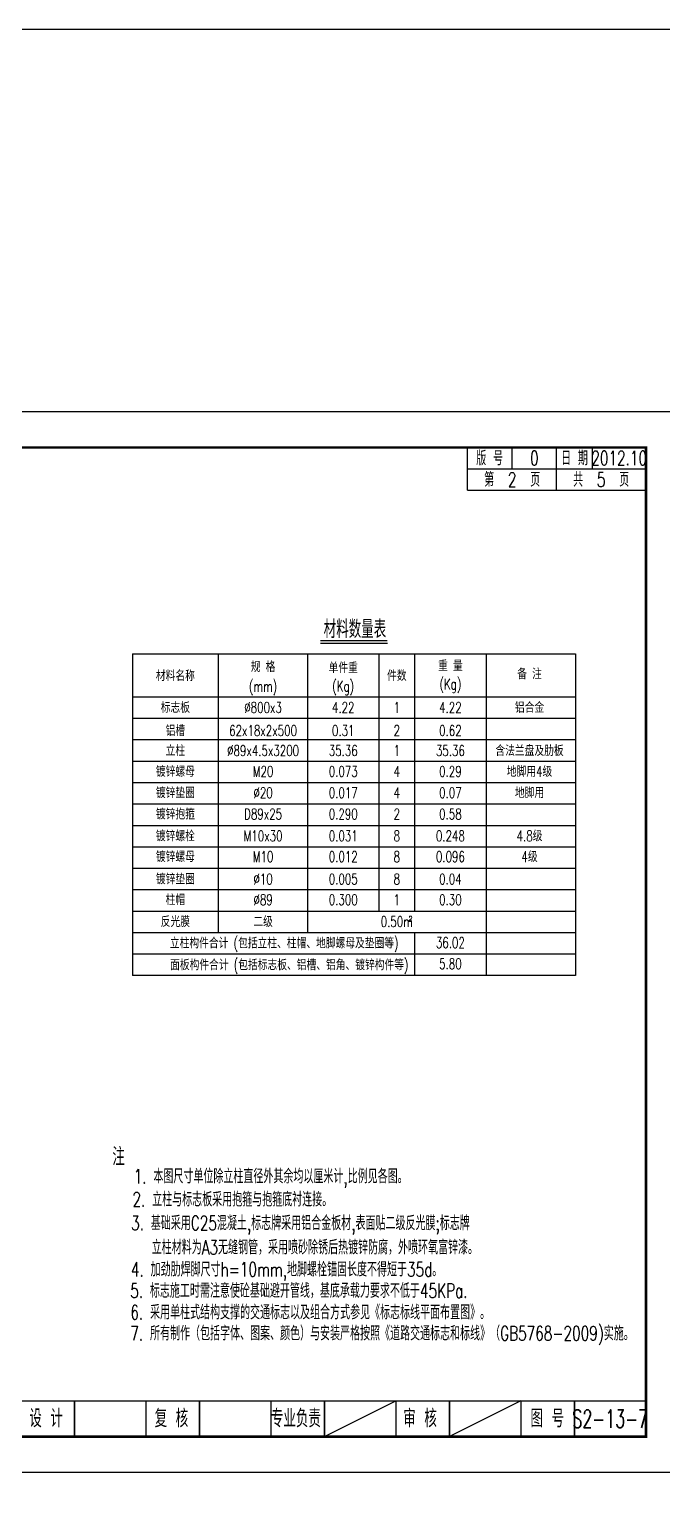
# Model space of a CAD drawing. Extents: x 3598 to 6562, y -9591 to -7828.
# Drawn here: x 4484 to 4661.3, y -9347.4 to -8936.8 of the extents above; entities that cross this region are included whole.
import ezdxf
from ezdxf.enums import TextEntityAlignment as Align

# ---------------------------------------------------------------- set-up
doc = ezdxf.new("R2010")
doc.units = 0
doc.header["$LTSCALE"] = 2
doc.header["$PDMODE"] = 32
doc.header["$PDSIZE"] = 0.3
doc.layers.get('0').update_dxf_attribs({"linetype": 'CONTINUOUS'})
doc.layers.get('DEFPOINTS').update_dxf_attribs({"linetype": 'CONTINUOUS'})
for name, color, linetype in [('图框', 7, 'CONTINUOUS'), ('尺寸标注', 4, 'CONTINUOUS'), ('文字字符', 7, 'CONTINUOUS'), ('文字符号', 2, 'CONTINUOUS')]:
    doc.layers.add(name, color=color, linetype=linetype)
doc.styles.get("Standard").update_dxf_attribs({"font": 'simplex1.shx', "width": 0.7, "bigfont": 'hztxt.shx'})
doc.dimstyles.new('比例1：200', dxfattribs={"dimtxt": 3, "dimasz": 2, "dimexe": 1, "dimexo": 1, "dimgap": 0.5, "dimtad": 1, "dimlfac": 2, "dimzin": 13, "dimdsep": 46, "dimtxsty": 'Standard', "dimcen": -0.09, "dimclrd": 256, "dimclre": 256, "dimclrt": 256, "dimaunit": 1, "dimadec": 0, "dimazin": 0, "dimtfac": 0.0005, "dimtix": 1, "dimtmove": 2, "dimatfit": 3, "dimfxl": 0, "dimtolj": 1, "dimtzin": 13, "dimarcsym": 0})

# ---------------------------------------------------------------- blocks, each defined once
blk = doc.blocks.new('series')
at = {"width": 0.75}
for tag, height, p in [('页码', 4, (-35, -19)), ('图名', 5, (-220, -282)), ('图号', 5, (-20, -282))]:
    blk.add_attdef(tag, text='', height=height, dxfattribs=at).set_placement(p, align=Align.MIDDLE_CENTER)
blk = doc.blocks.new('*D410')
at = {"layer": 'DEFPOINTS', "color": 0, "linetype": 'Continuous'}
for p in [(4347.75, -9194.63), (4310.25, -9207.12), (4347.75, -9207.12), (5311.23, -9226.1), (5343.1, -9226.1), (5311.23, -9246.1)]:
    blk.add_point(p, dxfattribs=at)
at = {"layer": '尺寸标注', "linetype": 'Continuous', "lineweight": -2}
for p, q in [((4310.25, -9200.63), (4310.25, -9193.63)), ((4347.75, -9200.63), (4347.75, -9193.63)), ((4312.25, -9194.63), (4345.75, -9194.63)), ((5337.1, -9226.1), (5344.1, -9226.1)), ((5343.1, -9244.1), (5343.1, -9228.1)), ((5337.1, -9246.1), (5344.1, -9246.1))]:
    blk.add_line(p, q, dxfattribs=at)
at = {"layer": '尺寸标注', "linetype": 'Continuous'}
for points in [[(4312.25, -9194.29), (4312.25, -9194.96), (4310.25, -9194.63)], [(4345.75, -9194.29), (4345.75, -9194.96), (4347.75, -9194.63)], [(5342.76, -9228.1), (5343.43, -9228.1), (5343.1, -9226.1)], [(5342.76, -9244.1), (5343.43, -9244.1), (5343.1, -9246.1)]]:
    blk.add_solid(points, dxfattribs=at)
at = {"layer": '尺寸标注', "linetype": 'Continuous', "insert": (4329, -9192.63), "char_height": 3, "attachment_point": 5}
blk.add_mtext('\\A1;75', dxfattribs=at)
at = {"layer": '尺寸标注', "linetype": 'Continuous', "insert": (5341.1, -9236.1), "char_height": 3, "attachment_point": 5, "rotation": 90}
blk.add_mtext('\\A1;40', dxfattribs=at)
blk = doc.blocks.new('*D411')
at = {"layer": 'DEFPOINTS', "color": 0, "linetype": 'Continuous'}
for p in [(3927.75, -9194.63), (3890.25, -9207.12), (3927.75, -9207.12), (5311.23, -9206.1), (5343.1, -9206.1), (5311.23, -9226.1)]:
    blk.add_point(p, dxfattribs=at)
at = {"layer": '尺寸标注', "linetype": 'Continuous', "lineweight": -2}
for p, q in [((3890.25, -9200.63), (3890.25, -9193.63)), ((3927.75, -9200.63), (3927.75, -9193.63)), ((3892.25, -9194.63), (3925.75, -9194.63)), ((5337.1, -9206.1), (5344.1, -9206.1)), ((5343.1, -9224.1), (5343.1, -9208.1)), ((5337.1, -9226.1), (5344.1, -9226.1))]:
    blk.add_line(p, q, dxfattribs=at)
at = {"layer": '尺寸标注', "linetype": 'Continuous'}
for points in [[(3892.25, -9194.29), (3892.25, -9194.96), (3890.25, -9194.63)], [(3925.75, -9194.29), (3925.75, -9194.96), (3927.75, -9194.63)], [(5342.76, -9208.1), (5343.43, -9208.1), (5343.1, -9206.1)], [(5342.76, -9224.1), (5343.43, -9224.1), (5343.1, -9226.1)]]:
    blk.add_solid(points, dxfattribs=at)
at = {"layer": '尺寸标注', "linetype": 'Continuous', "insert": (3909, -9192.63), "char_height": 3, "attachment_point": 5}
blk.add_mtext('\\A1;75', dxfattribs=at)
at = {"layer": '尺寸标注', "linetype": 'Continuous', "insert": (5341.1, -9216.1), "char_height": 3, "attachment_point": 5, "rotation": 90}
blk.add_mtext('\\A1;40', dxfattribs=at)
blk = doc.blocks.new('123')
at = {"layer": '图框'}
blk.add_lwpolyline([(4246.63, -9340.83), (4246.63, -9043.83), (3826.63, -9043.83), (3826.63, -9340.83)], close=True, dxfattribs=at)

msp = doc.modelspace()

# ---------------------------------------------------------------- linework, layer by layer
at = {"layer": '图框'}
for p, q in [((4606.6307, -9065.8303), (4606.6307, -9053.8303)), ((4619.1307, -9059.8303), (4619.1307, -9053.8303)), ((4631.6307, -9059.8303), (4631.6307, -9053.8303)), ((4641.6307, -9059.8303), (4641.6307, -9053.8303)), ((4606.6307, -9059.8303), (4656.6307, -9059.8303)), ((4631.6307, -9065.8303), (4631.6307, -9059.8303)), ((4606.6307, -9065.8303), (4656.6307, -9065.8303)), ((4566.6307, -9330.8303), (4586.6307, -9320.8303)), ((4621.6307, -9320.8303), (4601.6307, -9330.8303))]:
    msp.add_line(p, q, dxfattribs=at)
for points, const_width in [([(4656.6307, -9053.8303), (4276.6307, -9053.8303), (4276.6307, -9330.8303), (4656.6307, -9330.8303), (4656.6307, -9053.8303)], 0.7), ([(4276.6307, -9320.8303), (4656.6307, -9320.8303)], 0.4), ([(4496.6307, -9330.8303), (4496.6307, -9320.8303)], 0.4), ([(4516.6307, -9330.8303), (4516.6307, -9320.8303)], 0.4), ([(4531.6307, -9330.8303), (4531.6307, -9320.8303)], 0.4), ([(4551.6307, -9330.8303), (4551.6307, -9320.8303)], 0.4), ([(4551.6307, -9330.8303), (4551.6307, -9320.8303)], 0.4), ([(4566.6307, -9330.8303), (4566.6307, -9320.8303)], 0.4), ([(4586.6307, -9330.8303), (4586.6307, -9320.8303)], 0.4), ([(4601.6307, -9330.8303), (4601.6307, -9320.8303)], 0.4), ([(4621.6307, -9330.8303), (4621.6307, -9320.8303)], 0.4), ([(4636.6307, -9330.8303), (4636.6307, -9320.8303)], 0.4)]:
    msp.add_lwpolyline(points, dxfattribs=dict(at, const_width=const_width))
at = {"layer": '尺寸标注', "color": 7, "linetype": 'Continuous'}
msp.add_line((4565.493, -9108.6611), (4584.254, -9108.6611), dxfattribs=at)
at = {"layer": '尺寸标注', "linetype": 'Continuous'}
msp.add_lwpolyline([(3757.3721, -8936.7508), (6562.4607, -8936.7508), (6562.4607, -9590.6664), (3757.3721, -9590.6664)], close=True, dxfattribs=at)
at = {"layer": '尺寸标注', "color": 7, "linetype": 'Continuous', "const_width": 0.4}
msp.add_lwpolyline([(4565.493, -9107.9411), (4584.254, -9107.9411)], dxfattribs=at)
at = {"layer": '文字字符', "color": 7, "linetype": 'Continuous'}
for p, q in [((4536.8735, -9111.6611), (4536.8735, -9189.6611)), ((4561.8735, -9111.6611), (4561.8735, -9189.6611)), ((4581.8735, -9111.6611), (4581.8735, -9183.6611)), ((4591.8735, -9111.6611), (4591.8735, -9183.6611)), ((4611.8735, -9111.6611), (4611.8735, -9201.6611)), ((4512.8735, -9123.6611), (4636.8735, -9123.6611)), ((4512.8735, -9129.6611), (4636.8735, -9129.6611)), ((4512.8735, -9135.6611), (4636.8735, -9135.6611)), ((4512.8735, -9141.6611), (4636.8735, -9141.6611)), ((4512.8735, -9147.6611), (4636.8735, -9147.6611)), ((4512.8735, -9153.6611), (4636.8735, -9153.6611)), ((4512.8735, -9159.6611), (4636.8735, -9159.6611)), ((4512.8735, -9165.6611), (4636.8735, -9165.6611)), ((4512.8735, -9171.6611), (4636.8735, -9171.6611)), ((4512.8735, -9177.6611), (4636.8735, -9177.6611)), ((4512.8735, -9183.6611), (4636.8735, -9183.6611)), ((4591.8735, -9189.6611), (4591.8735, -9201.6611)), ((4512.8735, -9195.6611), (4636.8735, -9195.6611))]:
    msp.add_line(p, q, dxfattribs=at)
at = {"layer": '文字符号', "color": 1}
for p, q in [((4512.8735, -9111.6611), (4512.8735, -9201.6611)), ((4512.8735, -9111.6611), (4636.8735, -9111.6611)), ((4636.8735, -9111.6611), (4636.8735, -9201.6611)), ((4512.8735, -9189.6611), (4636.8735, -9189.6611)), ((4512.8735, -9195.6611), (4636.8735, -9195.6611)), ((4636.8735, -9201.6611), (4512.8735, -9201.6611))]:
    msp.add_line(p, q, dxfattribs=at)

# ---------------------------------------------------------------- block references
at = {"layer": '图框'}
ref = msp.add_blockref('series', (4666.6307, -9043.8303), dxfattribs=at)
ref.add_attrib('页码', '第  2  页    共  5  页', dxfattribs={"layer": '0', "height": 4, "width": 0.7}).set_placement((4631.6307, -9062.8303), align=Align.MIDDLE_CENTER)
ref.add_attrib('图名', '单柱单牌式标志一般构造图', dxfattribs={"layer": '0', "height": 5, "width": 0.7}).set_placement((4446.6307, -9325.8303), align=Align.MIDDLE_CENTER)
ref.add_attrib('图号', 'S2-13-7', dxfattribs={"layer": '0', "height": 5, "width": 0.65}).set_placement((4646.6307, -9325.8303), align=Align.MIDDLE_CENTER)
at = {"layer": '尺寸标注', "linetype": 'Continuous'}
msp.add_blockref('123', (420, 0), dxfattribs=at)

# ---------------------------------------------------------------- texts
at = {"layer": '图框', "width": 0.7}
for s, height, p in [('版 号', 4, (4612.8807, -9056.8303)), ('0', 4, (4625.3807, -9056.8303)), ('日 期', 4, (4636.6307, -9056.8303)), ('2012.10', 4, (4649.1307, -9056.8303)), ('设 计', 5, (4488.6754, -9325.7357)), ('复 核', 5, (4523.7702, -9325.7357)), ('专业负责', 5, (4558.621, -9325.7357)), ('审 核', 5, (4593.3948, -9325.7357)), ('图 号', 5, (4629.0139, -9325.7357))]:
    msp.add_text(s, height=height, dxfattribs=at).set_placement(p, align=Align.MIDDLE_CENTER)
at = {"layer": '文字字符', "width": 0.7}
for s, height, p in [('材料数量表', 5, (4566.406, -9107.2205)), ('注', 5, (4507.2316, -9254.9308)), ('1. 本图尺寸单位除立柱直径外其余均以厘米计,比例见各图。', 4, (4513.1964, -9259.9204)), ('2. 立柱与标志板采用抱箍与抱箍底衬连接。', 4, (4512.8657, -9266.3905)), ('3. 基础采用C25混凝土,标志牌采用铝合金板材,表面贴二级反光膜;标志牌', 4, (4512.4677, -9273.0258)), ('立柱材料为A3无缝钢管，采用喷砂除锈后热镀锌防腐，外喷环氧富锌漆。', 4, (4518.2554, -9279.8162)), ('4. 加劲肋焊脚尺寸h=10mm,地脚螺栓锚固长度不得短于35d。', 4, (4512.4118, -9286.0033)), ('5. 标志施工时需注意使砼基础避开管线，基底承载力要求不低于45KPa.', 4, (4512.2262, -9291.9693)), ('6. 采用单柱式结构支撑的交通标志以及组合方式参见《标志标线平面布置图》。', 4, (4512.2646, -9298.008)), ('7. 所有制作（包括字体、图案、颜色）与安装严格按照《道路交通标志和标线》（GB5768-2009)实施。', 4, (4512.2646, -9303.8985))]:
    msp.add_text(s, height=height, dxfattribs=at).set_placement(p)
at = {"layer": '文字字符', "color": 7, "linetype": 'Continuous', "width": 0.7}
for s, height, p in [('规 格', 3, (4549.4329, -9115.2499)), ('单件重', 3, (4571.8735, -9115.5387)), ('重 量', 3, (4601.8735, -9114.961)), ('备 注', 3, (4624.0343, -9117.2388)), ('材料名称', 3, (4524.8735, -9117.752)), ('(mm)', 3, (4549.4329, -9120.7443)), ('(Kg)', 3, (4571.8735, -9120.6721)), ('件数', 3, (4586.8735, -9117.7443)), ('(Kg)', 3, (4601.8735, -9120.0944)), ('标志板', 3, (4524.8735, -9126.6611)), ('%%C800x3', 3, (4549.4329, -9126.6611)), ('4.22', 3, (4571.8735, -9126.6611)), ('1', 3, (4586.8735, -9126.6611)), ('4.22', 3, (4601.8735, -9126.6611)), ('铝合金', 3, (4624.0343, -9126.6611)), ('铝槽', 3, (4524.8735, -9133.1258)), ('62x18x2x500', 3, (4549.4329, -9133.1258)), ('0.31', 3, (4571.8735, -9133.1258)), ('2', 3, (4586.8735, -9133.1258)), ('0.62', 3, (4601.8735, -9133.1258)), ('立柱', 3, (4524.8735, -9138.7355)), ('%%C89x4.5x3200', 3, (4549.4329, -9138.7355)), ('35.36', 3, (4571.8735, -9138.7355)), ('1', 3, (4586.8735, -9138.7355)), ('35.36', 3, (4601.8735, -9138.7355)), ('含法兰盘及肋板', 3, (4624.0343, -9138.7355)), ('镀锌螺母', 3, (4524.8735, -9144.5765)), ('M20', 3, (4549.4329, -9144.5765)), ('0.073', 3, (4571.8735, -9144.5765)), ('4', 3, (4586.8735, -9144.5765)), ('0.29', 3, (4601.8735, -9144.5765)), ('地脚用4级', 3, (4624.0343, -9144.5765)), ('镀锌垫圈', 3, (4524.8735, -9150.5263)), ('%%c20', 3, (4549.4329, -9150.5263)), ('0.017', 3, (4571.8735, -9150.5263)), ('4', 3, (4586.8735, -9150.5263)), ('0.07', 3, (4601.8735, -9150.5263)), ('地脚用', 3, (4624.0343, -9150.5263)), ('镀锌抱箍', 3, (4524.8735, -9156.5024)), ('D89x25', 3, (4549.4329, -9156.5024)), ('0.290', 3, (4571.8735, -9156.5024)), ('2', 3, (4586.8735, -9156.5024)), ('0.58', 3, (4601.8735, -9156.5024)), ('镀锌螺栓', 3, (4524.8735, -9162.6146)), ('4.8级', 3, (4624.0343, -9162.6146)), ('M10x30', 3, (4549.4329, -9162.6146)), ('0.031', 3, (4571.8735, -9162.6146)), ('8', 3, (4586.8735, -9162.6146)), ('0.248', 3, (4601.8735, -9162.6146)), ('镀锌螺母', 3, (4524.8735, -9168.4308)), ('M10', 3, (4549.4329, -9168.4308)), ('0.012', 3, (4571.8735, -9168.4308)), ('8', 3, (4586.8735, -9168.4308)), ('0.096', 3, (4601.8735, -9168.4308)), ('4级', 3, (4624.0343, -9168.4308)), ('镀锌垫圈', 3, (4524.8735, -9174.6909)), ('%%c10', 3, (4549.4329, -9174.6909)), ('0.005', 3, (4571.8735, -9174.6909)), ('8', 3, (4586.8735, -9174.6909)), ('0.04', 3, (4601.8735, -9174.6909)), ('柱帽', 3, (4524.8735, -9180.5072)), ('%%c89', 3, (4549.4329, -9180.5072)), ('0.300', 3, (4571.8735, -9180.5072)), ('1', 3, (4586.8735, -9180.5072)), ('0.30', 3, (4601.8735, -9180.5072)), ('反光膜', 3, (4524.8735, -9186.6193)), ('二级', 3, (4549.4329, -9186.6193)), ('0.50m', 3, (4586.8735, -9186.6193)), ('2', 1.5, (4590.7257, -9185.816)), ('36.02', 3, (4601.8735, -9192.5072)), ('5.80', 3, (4601.8735, -9198.4308))]:
    msp.add_text(s, height=height, dxfattribs=at).set_placement(p, align=Align.MIDDLE_CENTER)
for s, p in [('立柱构件合计 (包括立柱、柱帽、地脚螺母及垫圈等)', (4523.3444, -9192.6203)), ('面板构件合计 (包括标志板、铝槽、铝角、镀锌构件等)', (4523.3968, -9198.7202))]:
    msp.add_text(s, height=3, dxfattribs=at).set_placement(p, align=Align.MIDDLE_LEFT)

# ---------------------------------------------------------------- dimensions: what is measured, and where the dimension line sits
at = {"layer": '尺寸标注', "linetype": 'Continuous'}
for base, p1, p2, picture, middle in [((5343.0951, -9206.1001), (5311.2305, -9226.1001), (5311.2305, -9206.1001), '*D411', (5341.0951, -9216.1001)), ((5343.0951, -9226.1001), (5311.2305, -9246.1001), (5311.2305, -9226.1001), '*D410', (5341.0951, -9236.1001))]:
    dim = msp.add_linear_dim(base=base, p1=p1, p2=p2, angle=90, dimstyle='比例1：200', dxfattribs=at)
    dim.commit()
    dim.dimension.update_dxf_attribs({"geometry": picture, "text_midpoint": middle})
for base, p1, p2, picture, middle in [((3927.7492, -9194.6256), (3890.2492, -9207.1188), (3927.7492, -9207.1188), '*D411', (3908.9992, -9192.6256)), ((4347.7492, -9194.6256), (4310.2492, -9207.1188), (4347.7492, -9207.1188), '*D410', (4328.9992, -9192.6256))]:
    dim = msp.add_linear_dim(base=base, p1=p1, p2=p2, dimstyle='比例1：200', dxfattribs=at)
    dim.commit()
    dim.dimension.update_dxf_attribs({"geometry": picture, "text_midpoint": middle})

doc.saveas('drawing.dxf')
